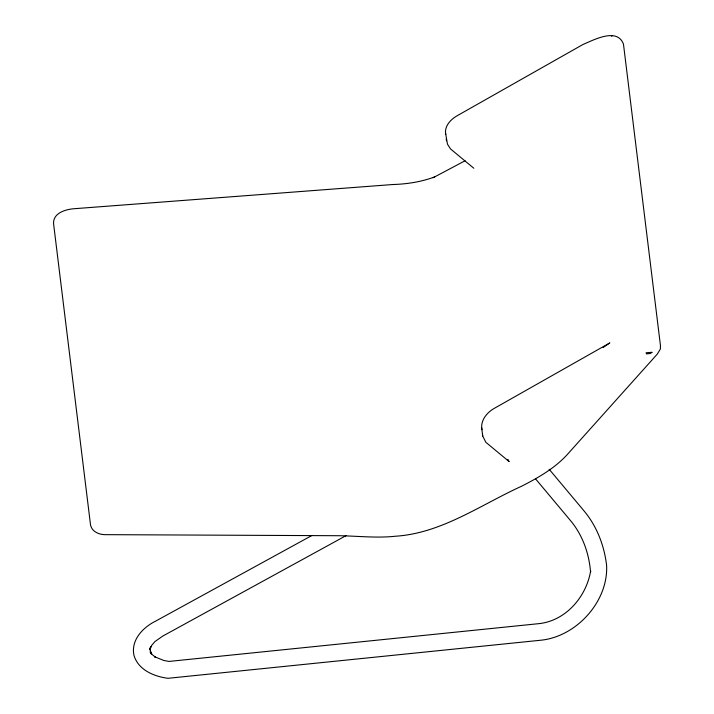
<?xml version="1.0" encoding="UTF-8"?>
<svg xmlns="http://www.w3.org/2000/svg" width="714" height="714" viewBox="0 0 714 714"><rect width="100%" height="100%" fill="white"/><g stroke="black" fill="none" stroke-linecap="round" stroke-linejoin="round"><path stroke-width="1.07" d="M445.714 134.518C444.054 126.173 450.882 119.14 457.629 115.481L582.945 44.5C594.003 39.859 617.199 27.257 623.474 44.143L660.459 345.603L660.361 349.03L657.317 354.073L567.068 454.782C554.475 468.473 538.061 477.827 521.657 486.198C480.727 504.771 441.573 533.349 395.315 536.241C376.671 538.24 357.964 536.027 339.293 535.723L104.521 534.652C98.425 534.447 91.704 531.368 90.517 524.835L53.532 223.375C53.247 213.156 65.09 209.568 73.346 208.783L392.762 184.524C406.98 184.105 421.269 181.918 434.63 176.92M481.923 429.685C480.165 420.466 487.073 412.255 494.713 408.122L609.845 342.898L603.125 347.495M311.822 535.536L155.714 621.082C143.041 627.285 130.769 640.012 133.929 655.202C138.079 669.902 154.153 676.577 168.031 678.3L540.873 640.217C576.564 636.62 608.399 601.366 606.605 565.426C604.303 545.674 596.895 526.307 584.088 510.965L549.155 469.241M346.049 535.643L162.765 636.076L154.947 641.574L151.877 645.117L149.851 648.812L150.94 646.438L150.065 650.035L149.967 648.223M611.443 36.173L612.309 35.7M433.059 177.759L465.109 160.739M154.831 656.826L163.756 660.45L168.977 661.432L538.588 623.679C565.675 620.993 586.346 596.868 590.648 570.905L590.558 572.173C589.139 553.582 582.624 535.098 570.593 520.693L535.705 479.04M154.59 656.755L155.911 657.549L152.519 654.863L150.11 651.775L151.448 654.095L150.038 649.053M473.837 168.254L450.498 148.914L447.482 144.174L445.474 132.483M508.475 460.78L507.752 459.629L509.18 461.637L485.832 442.287L482.7 435.977L481.682 427.65M482.45 433.942L482.7 435.977M446.241 138.775L446.482 140.801M651.944 352.323L650.374 353.501L646.482 353.885L646.116 352.743L651.944 352.323"/></g></svg>
